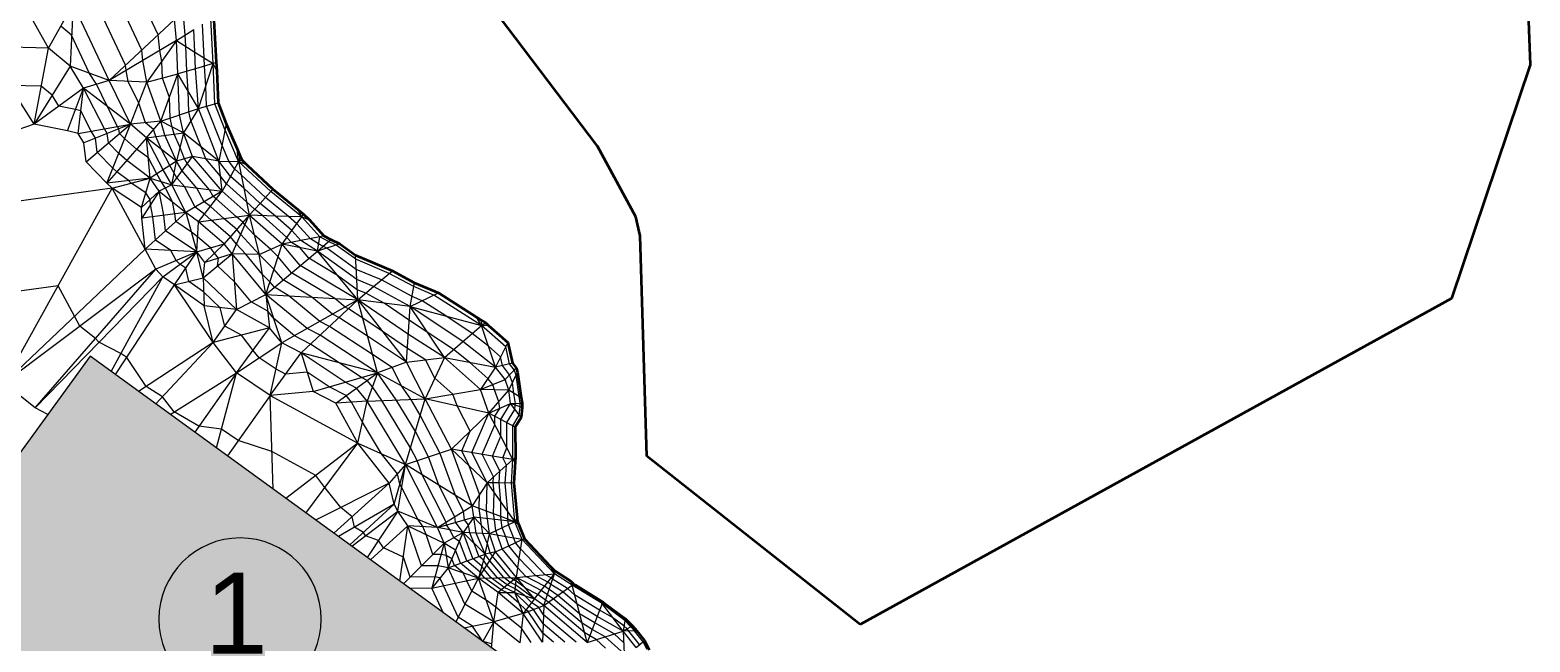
# Model space of a CAD drawing. Header units: millimetres. Extents: x -340184 to 563611, y -309449 to 515683.
# Drawn here: x -210780 to 10847, y 81265 to 171618 of the extents above; entities that cross this region are included whole.
import ezdxf

# ---------------------------------------------------------------- set-up
doc = ezdxf.new("R2010")
doc.units = ezdxf.units.MM
for name, color, linetype, lineweight in [('A-ANNO-NOTE', 131, 'Continuous', 9), ('A-DETL-GENF', 92, 'Continuous', 9), ('A-DETL-THIN', 151, 'Continuous', 9), ('C-TOPO', 7, 'Continuous', 9), ('C-TOPO-FOLD', 70, 'Continuous', 9), ('C-TOPO-MAJR', 7, 'Continuous', 35), ('C-TOPO-MINR', 7, 'Continuous', 9)]:
    doc.layers.add(name, color=color, linetype=linetype, lineweight=lineweight)
doc.styles.add('Arial', font='arial.ttf', dxfattribs={"height": 12000})

# ---------------------------------------------------------------- blocks, each defined once
blk = doc.blocks.new('tag ten be - tag ten be-1891504-BỐ TRÍ PHAO BÈ PA3')
at = {"layer": 'A-ANNO-NOTE'}
for start, end in [(360, 180), (180, 360)]:
    blk.add_arc((0, 0), 4, start, end, dxfattribs=at)

msp = doc.modelspace()

# ---------------------------------------------------------------- hatches: boundary and pattern name
at = {"layer": 'A-DETL-GENF'}
msp.add_hatch(color=8, dxfattribs=at).paths.add_polyline_path([(-152609, 30803), (-129097, 63164), (-144958, 74687), (-141431, 79541), (-201895, 123470), (-228933, 86256), (-155761, 33093)])

# ---------------------------------------------------------------- linework, layer by layer
at = {"layer": 'A-DETL-THIN'}
for p, q in [((-201895, 123470), (-228933, 86256)), ((-141431, 79541), (-201895, 123470))]:
    msp.add_line(p, q, dxfattribs=at)
at = {"layer": 'C-TOPO', "lineweight": 35}
for p, q in [((7247, 272826), (10847, 166469)), ((-126955, 154493), (-160165, 198349)), ((-183601, 173053), (-183287, 166855)), ((-183287, 166855), (-183179, 165610)), ((10847, 166469), (-769, 131954)), ((-183179, 165610), (-182992, 160857)), ((-182992, 160857), (-181775, 157755)), ((-181775, 157755), (-180177, 154056)), ((-180177, 154056), (-179749, 152991)), ((-179749, 152991), (-179459, 152428)), ((-121286, 144035), (-126955, 154493)), ((-179459, 152428), (-178687, 151674)), ((-178687, 151674), (-174878, 148116)), ((-174878, 148116), (-171219, 145118)), ((-171219, 145118), (-170387, 144421)), ((-170387, 144421), (-169500, 143577)), ((-169500, 143577), (-167357, 141210)), ((-120649, 141233), (-121286, 144035)), ((-167357, 141210), (-166332, 140675)), ((-166332, 140675), (-165011, 140048)), ((-165011, 140048), (-162680, 138361)), ((-119641, 108699), (-120649, 141233)), ((-162680, 138361), (-157226, 136081)), ((-157226, 136081), (-153973, 134313)), ((-153973, 134313), (-150423, 132815)), ((-150423, 132815), (-144786, 129246)), ((-769, 131954), (-88114, 83844)), ((-144786, 129246), (-144103, 128784)), ((-144103, 128784), (-143411, 128396)), ((-143411, 128396), (-143059, 127991)), ((-143059, 127991), (-140201, 125465)), ((-140201, 125465), (-139513, 122452)), ((-139513, 122452), (-138956, 121724)), ((-138956, 121724), (-138740, 121097)), ((-138740, 121097), (-138186, 117312)), ((-138084, 115878), (-138228, 114396)), ((-138186, 117312), (-138076, 116517)), ((-138076, 116517), (-138084, 115878)), ((-138228, 114396), (-139079, 112996)), ((-139079, 112996), (-139068, 108515)), ((-88114, 83844), (-119641, 108699)), ((-139085, 107848), (-139300, 104708)), ((-139068, 108515), (-139085, 107848)), ((-139300, 104708), (-138819, 99562)), ((-138819, 99562), (-138794, 99285)), ((-138794, 99285), (-138687, 98883)), ((-138687, 98883), (-138565, 98574)), ((-138565, 98574), (-137725, 96480)), ((-137725, 96480), (-133909, 92448)), ((-133909, 92448), (-133223, 91753)), ((-133223, 91753), (-130865, 90237)), ((-130865, 90237), (-130543, 89916)), ((-130543, 89916), (-130250, 89707)), ((-130250, 89707), (-126032, 87116)), ((-126032, 87116), (-122866, 84749)), ((-122866, 84749), (-121761, 83658)), ((-121761, 83658), (-121144, 82902)), ((-121144, 82902), (-120001, 81465)), ((-120001, 81465), (-119284, 80101))]:
    msp.add_line(p, q, dxfattribs=at)
at = {"layer": 'C-TOPO'}
for p, q in [((-208035, 168928), (-204421, 175460)), ((-204421, 175460), (-204869, 166262)), ((-189415, 173152), (-199076, 164174)), ((-189117, 170078), (-186582, 171689)), ((-210187, 157730), (-217424, 169164)), ((-208035, 168928), (-217424, 169164)), ((-210187, 157730), (-208035, 168928)), ((-189117, 170078), (-199076, 164174)), ((-189117, 170078), (-193506, 163895)), ((-189117, 170078), (-186414, 168369)), ((-204869, 166262), (-210187, 157730)), ((-199076, 164174), (-204869, 166262)), ((-199076, 164174), (-202851, 163050)), ((-193506, 163895), (-199076, 164174)), ((-193506, 163895), (-188917, 165153)), ((-191468, 158141), (-188917, 165153)), ((-186314, 165906), (-188917, 165153)), ((-185903, 160020), (-188917, 165153)), ((-202851, 163050), (-210187, 157730)), ((-205242, 156748), (-202851, 163050)), ((-203678, 156362), (-202851, 163050)), ((-195913, 157720), (-202851, 163050)), ((-195913, 157720), (-193506, 163895)), ((-191468, 158141), (-185903, 160020)), ((-185903, 160020), (-188120, 156453)), ((-203678, 156362), (-195913, 157720)), ((-195913, 157720), (-202813, 154946)), ((-202480, 152179), (-195913, 157720)), ((-199409, 149024), (-195913, 157720)), ((-191468, 158141), (-195913, 157720)), ((-193568, 155704), (-191468, 158141)), ((-188120, 156453), (-191468, 158141)), ((-193568, 155704), (-199409, 149024)), ((-193568, 155704), (-188120, 156453)), ((-193002, 149743), (-193568, 155704)), ((-189158, 152255), (-193568, 155704)), ((-188120, 156453), (-189158, 152255)), ((-182860, 152264), (-188120, 156453)), ((-189842, 148756), (-186767, 152934)), ((-186767, 152934), (-189158, 152255)), ((-182860, 152264), (-186767, 152934)), ((-189158, 152255), (-193002, 149743)), ((-189842, 148756), (-189158, 152255)), ((-182374, 147810), (-182860, 152264)), ((-193002, 149743), (-199409, 149024)), ((-198660, 148275), (-193002, 149743)), ((-194328, 145390), (-193002, 149743)), ((-193002, 149743), (-189842, 148756)), ((-189842, 148756), (-191682, 147828)), ((-189842, 148756), (-182374, 147810)), ((-181167, 150013), (-182374, 147810)), ((-198660, 148275), (-226104, 144414)), ((-214605, 119455), (-198660, 148275)), ((-193756, 139259), (-198660, 148275)), ((-194328, 145390), (-191682, 147828)), ((-191682, 147828), (-194247, 143848)), ((-191682, 147828), (-187733, 144684)), ((-182374, 147810), (-187733, 144684)), ((-185888, 143289), (-182374, 147810)), ((-179173, 148252), (-178388, 144289)), ((-187733, 144684), (-194247, 143848)), ((-193756, 139259), (-187733, 144684)), ((-187733, 144684), (-186137, 138881)), ((-185888, 143289), (-178388, 144289)), ((-178388, 144289), (-182074, 140036)), ((-180906, 138571), (-178388, 144289)), ((-178388, 144289), (-176792, 146028)), ((-178388, 144289), (-176897, 138477)), ((-174506, 144155), (-178388, 144289)), ((-186137, 138881), (-185888, 143289)), ((-173540, 139984), (-172082, 142002)), ((-186137, 138881), (-182074, 140036)), ((-184961, 137315), (-182074, 140036)), ((-176897, 138477), (-173540, 139984)), ((-175927, 132588), (-173540, 139984)), ((-170743, 140523), (-173540, 139984)), ((-168323, 138989), (-173540, 139984)), ((-193756, 139259), (-214605, 119455)), ((-186137, 138881), (-193756, 139259)), ((-186137, 138881), (-192189, 136307)), ((-191154, 135189), (-186137, 138881)), ((-189419, 133985), (-186137, 138881)), ((-185214, 135006), (-186137, 138881)), ((-185214, 135006), (-180906, 138571)), ((-180906, 138571), (-184961, 137315)), ((-180906, 138571), (-180265, 130349)), ((-176897, 138477), (-180906, 138571)), ((-175927, 132588), (-176897, 138477)), ((-175927, 132588), (-168323, 138989)), ((-162340, 131782), (-168323, 138989)), ((-192189, 136307), (-214605, 119455)), ((-210020, 115824), (-192189, 136307)), ((-191154, 135189), (-210020, 115824)), ((-198785, 121211), (-191154, 135189)), ((-198129, 120735), (-189419, 133985)), ((-189419, 133985), (-185214, 135006)), ((-183709, 125487), (-189419, 133985)), ((-185214, 135006), (-185064, 130898)), ((-162340, 131782), (-162494, 134773)), ((-162340, 131782), (-160015, 133736)), ((-180265, 130349), (-185064, 130898)), ((-180265, 130349), (-175927, 132588)), ((-175927, 132588), (-175393, 127637)), ((-173549, 125427), (-175927, 132588)), ((-175927, 132588), (-162340, 131782)), ((-162340, 131782), (-173549, 125427)), ((-170713, 123938), (-162340, 131782)), ((-159440, 121006), (-162340, 131782)), ((-154593, 130790), (-162340, 131782)), ((-162340, 131782), (-155143, 122557)), ((-155143, 122557), (-154593, 130790)), ((-149556, 123256), (-154593, 130790)), ((-183709, 125487), (-180265, 130349)), ((-175393, 127637), (-183709, 125487)), ((-180269, 120986), (-175393, 127637)), ((-183709, 125487), (-194739, 118271)), ((-192202, 116429), (-183709, 125487)), ((-180269, 120986), (-173549, 125427)), ((-175299, 117653), (-173549, 125427)), ((-149556, 123256), (-146814, 125636)), ((-175299, 117653), (-170713, 123938)), ((-159440, 121006), (-170713, 123938)), ((-170713, 123938), (-168962, 118262)), ((-155143, 122557), (-159440, 121006)), ((-155143, 122557), (-149556, 123256)), ((-149556, 123256), (-152384, 117185)), ((-149556, 123256), (-141988, 121825)), ((-190063, 114874), (-180269, 120986)), ((-180269, 120986), (-186437, 112240)), ((-183226, 109907), (-180269, 120986)), ((-168962, 118262), (-159440, 121006)), ((-165609, 116521), (-159440, 121006)), ((-159440, 121006), (-160953, 116831)), ((-152384, 117185), (-159440, 121006)), ((-141988, 121825), (-144240, 118542)), ((-144240, 118542), (-140595, 120006)), ((-175299, 117653), (-181609, 108732)), ((-174861, 103831), (-175299, 117653)), ((-175299, 117653), (-162362, 110642)), ((-152384, 117185), (-144240, 118542)), ((-140055, 118439), (-144240, 118542)), ((-142966, 115053), (-140055, 118439)), ((-160953, 116831), (-165609, 116521)), ((-162362, 110642), (-160953, 116831)), ((-160953, 116831), (-152384, 117185)), ((-155284, 107485), (-152384, 117185)), ((-142966, 115053), (-152384, 117185)), ((-142966, 115053), (-139780, 116452)), ((-148510, 109741), (-142966, 115053)), ((-141193, 111629), (-142966, 115053)), ((-141199, 114118), (-142966, 115053)), ((-162362, 110642), (-172983, 102465)), ((-170009, 100304), (-162362, 110642)), ((-162362, 110642), (-155284, 107485)), ((-155284, 107485), (-148510, 109741)), ((-148510, 109741), (-143256, 104782)), ((-142450, 108716), (-148510, 109741)), ((-155284, 107485), (-157688, 104721)), ((-156972, 101624), (-155284, 107485)), ((-156429, 100584), (-155284, 107485)), ((-145447, 101348), (-155284, 107485)), ((-143256, 104782), (-141338, 106493)), ((-157688, 104721), (-168587, 99271)), ((-157688, 104721), (-165901, 97319)), ((-143256, 104782), (-145447, 101348)), ((-141458, 104749), (-143256, 104782)), ((-143256, 104782), (-141190, 101889)), ((-156972, 101624), (-165218, 96823)), ((-163519, 95589), (-156972, 101624)), ((-163248, 95392), (-156429, 100584)), ((-156429, 100584), (-160947, 93720)), ((-150571, 98176), (-156429, 100584)), ((-150571, 98176), (-145447, 101348)), ((-141232, 99781), (-145447, 101348)), ((-160494, 93391), (-154947, 98418)), ((-156131, 90221), (-154947, 98418)), ((-150571, 98176), (-154947, 98418)), ((-154947, 98418), (-149563, 95841)), ((-150571, 98176), (-145221, 99690)), ((-146785, 97406), (-150571, 98176)), ((-145221, 99690), (-146785, 97406)), ((-142884, 97245), (-145221, 99690)), ((-141157, 99228), (-145221, 99690)), ((-141005, 98121), (-142884, 97245)), ((-155602, 89837), (-149563, 95841)), ((-149563, 95841), (-151428, 89219)), ((-146785, 97406), (-149563, 95841)), ((-149563, 95841), (-148989, 92226)), ((-148989, 92226), (-146785, 97406)), ((-143531, 94249), (-146785, 97406)), ((-142884, 97245), (-146785, 97406)), ((-143531, 94249), (-142884, 97245)), ((-140479, 96812), (-142884, 97245)), ((-142021, 94559), (-140047, 95469)), ((-148989, 92226), (-143531, 94249)), ((-144533, 90683), (-142021, 94559)), ((-143531, 94249), (-144533, 90683)), ((-142021, 94559), (-143531, 94249)), ((-138908, 90807), (-138491, 93593)), ((-148989, 92226), (-151428, 89219)), ((-144533, 90683), (-148989, 92226)), ((-138908, 90807), (-136106, 91073)), ((-151428, 89219), (-144533, 90683)), ((-147862, 84214), (-144533, 90683)), ((-144533, 90683), (-138908, 90807)), ((-142269, 84237), (-144533, 90683)), ((-138908, 90807), (-141617, 88571)), ((-139144, 88569), (-138908, 90807)), ((-136246, 87649), (-138908, 90807)), ((-136246, 87649), (-134285, 90109)), ((-134853, 86647), (-133820, 89774)), ((-134853, 86647), (-132074, 88651)), ((-142269, 84237), (-141617, 88571)), ((-141617, 88571), (-139144, 88569)), ((-139144, 88569), (-136246, 87649)), ((-137917, 85449), (-139144, 88569)), ((-136246, 87649), (-137917, 85449)), ((-137917, 85449), (-134853, 86647)), ((-134853, 86647), (-135081, 81232)), ((-128449, 81209), (-129939, 86839)), ((-146683, 83357), (-142269, 84237)), ((-142269, 84237), (-143872, 81314)), ((-142570, 80369), (-142269, 84237)), ((-137917, 85449), (-142269, 84237)), ((-137917, 85449), (-138393, 81123)), ((-126979, 85021), (-128449, 81209)), ((-128449, 81209), (-123139, 82862)), ((-123139, 82862), (-123011, 79497))]:
    msp.add_line(p, q, dxfattribs=at)
at = {"layer": 'C-TOPO-FOLD'}
for p, q in [((-186414, 168369), (-183711, 166659)), ((-183711, 166659), (-186314, 165906)), ((-185903, 160020), (-183711, 166659)), ((-183711, 166659), (-183287, 166855)), ((-183179, 165610), (-183711, 166659)), ((-185903, 160020), (-182992, 160857)), ((-181775, 157755), (-182860, 152264)), ((-179959, 152216), (-180177, 154056)), ((-179749, 152991), (-179959, 152216)), ((-182860, 152264), (-179959, 152216)), ((-179959, 152216), (-181167, 150013)), ((-179459, 152428), (-179959, 152216)), ((-178687, 151674), (-179959, 152216)), ((-179959, 152216), (-179173, 148252)), ((-176792, 146028), (-174878, 148116)), ((-170624, 144021), (-174506, 144155)), ((-170624, 144021), (-171219, 145118)), ((-170624, 144021), (-170387, 144421)), ((-172082, 142002), (-170624, 144021)), ((-170624, 144021), (-169500, 143577)), ((-167945, 141062), (-170743, 140523)), ((-168323, 138989), (-167945, 141062)), ((-168323, 138989), (-166332, 140675)), ((-165011, 140048), (-168323, 138989)), ((-167357, 141210), (-167945, 141062)), ((-162494, 134773), (-162680, 138361)), ((-160015, 133736), (-157226, 136081)), ((-154593, 130790), (-153973, 134313)), ((-154593, 130790), (-150423, 132815)), ((-154593, 130790), (-144072, 128016)), ((-144072, 128016), (-144786, 129246)), ((-144103, 128784), (-144072, 128016)), ((-146814, 125636), (-144072, 128016)), ((-143411, 128396), (-144072, 128016)), ((-141988, 121825), (-144072, 128016)), ((-143059, 127991), (-144072, 128016)), ((-140201, 125465), (-141988, 121825)), ((-139513, 122452), (-141988, 121825)), ((-138956, 121724), (-140595, 120006)), ((-140055, 118439), (-138740, 121097)), ((-138186, 117312), (-140055, 118439)), ((-139780, 116452), (-138076, 116517)), ((-138228, 114396), (-139780, 116452)), ((-138084, 115878), (-139780, 116452)), ((-139079, 112996), (-141199, 114118)), ((-139420, 108204), (-141193, 111629)), ((-139420, 108204), (-142450, 108716)), ((-141338, 106493), (-139420, 108204)), ((-139420, 108204), (-139068, 108515)), ((-139085, 107848), (-139420, 108204)), ((-139300, 104708), (-141458, 104749)), ((-139125, 98997), (-141232, 99781)), ((-141190, 101889), (-139125, 98997)), ((-139125, 98997), (-141157, 99228)), ((-139125, 98997), (-141005, 98121)), ((-139125, 98997), (-138819, 99562)), ((-138794, 99285), (-139125, 98997)), ((-138565, 98574), (-139125, 98997)), ((-139125, 98997), (-138687, 98883)), ((-138074, 96379), (-140479, 96812)), ((-140047, 95469), (-138074, 96379)), ((-138491, 93593), (-138074, 96379)), ((-138074, 96379), (-137725, 96480)), ((-136106, 91073), (-133304, 91338)), ((-134285, 90109), (-133304, 91338)), ((-133304, 91338), (-133909, 92448)), ((-133820, 89774), (-133304, 91338)), ((-133223, 91753), (-133304, 91338)), ((-132074, 88651), (-130684, 89653)), ((-130684, 89653), (-130865, 90237)), ((-130684, 89653), (-130543, 89916)), ((-130684, 89653), (-130250, 89707)), ((-129939, 86839), (-130684, 89653)), ((-126245, 86927), (-126979, 85021)), ((-126032, 87116), (-126245, 86927)), ((-123139, 82862), (-126245, 86927)), ((-122866, 84749), (-123139, 82862)), ((-121761, 83658), (-123139, 82862)), ((-121144, 82902), (-123139, 82862)), ((-121235, 80467), (-120001, 81465))]:
    msp.add_line(p, q, dxfattribs=at)
at = {"layer": 'C-TOPO-MAJR', "lineweight": 9}
for p, q in [((-199076, 164174), (-204421, 175460)), ((-208035, 168928), (-210763, 173757)), ((-194245, 168663), (-196918, 174306)), ((-189117, 170078), (-189415, 173152)), ((-183711, 166659), (-184048, 173301)), ((-186414, 168369), (-186582, 171689)), ((-204869, 166262), (-208035, 168928)), ((-194096, 167126), (-194245, 168663)), ((-188917, 165153), (-189117, 170078)), ((-202851, 163050), (-204869, 166262)), ((-193506, 163895), (-194096, 167126)), ((-186314, 165906), (-186414, 168369)), ((-183477, 160718), (-183711, 166659)), ((-195913, 157720), (-199076, 164174)), ((-188685, 159081), (-188917, 165153)), ((-185903, 160020), (-186314, 165906)), ((-199795, 157041), (-202851, 163050)), ((-191468, 158141), (-193506, 163895)), ((-182860, 152264), (-185903, 160020)), ((-181956, 156840), (-183477, 160718)), ((-210187, 157730), (-213856, 156429)), ((-205242, 156748), (-210187, 157730)), ((-193568, 155704), (-195913, 157720)), ((-190844, 156079), (-191468, 158141)), ((-188120, 156453), (-188685, 159081)), ((-203678, 156362), (-205242, 156748)), ((-202813, 154946), (-203678, 156362)), ((-199363, 156333), (-199795, 157041)), ((-199197, 154950), (-199363, 156333)), ((-191080, 150999), (-193568, 155704)), ((-189158, 152255), (-190844, 156079)), ((-186767, 152934), (-188120, 156453)), ((-179959, 152216), (-181956, 156840)), ((-202480, 152179), (-202813, 154946)), ((-197661, 153372), (-199197, 154950)), ((-196488, 152364), (-197661, 153372)), ((-182374, 147810), (-186767, 152934)), ((-199409, 149024), (-202480, 152179)), ((-193002, 149743), (-196488, 152364)), ((-189842, 148756), (-191080, 150999)), ((-188305, 150845), (-189158, 152255)), ((-186108, 148283), (-188305, 150845)), ((-181167, 150013), (-182860, 152264)), ((-175197, 147768), (-179959, 152216)), ((-198660, 148275), (-199409, 149024)), ((-191682, 147828), (-193002, 149743)), ((-187733, 144684), (-189842, 148756)), ((-179173, 148252), (-181167, 150013)), ((-194328, 145390), (-198660, 148275)), ((-190990, 144266), (-191682, 147828)), ((-185054, 146247), (-186108, 148283)), ((-178388, 144289), (-182374, 147810)), ((-176792, 146028), (-179173, 148252)), ((-170624, 144021), (-175197, 147768)), ((-194247, 143848), (-194328, 145390)), ((-190744, 141971), (-190990, 144266)), ((-185888, 143289), (-187733, 144684)), ((-184131, 145550), (-185054, 146247)), ((-182138, 143789), (-184131, 145550)), ((-173540, 139984), (-178388, 144289)), ((-174506, 144155), (-176792, 146028)), ((-172082, 142002), (-174506, 144155)), ((-193756, 139259), (-194247, 143848)), ((-186137, 138881), (-190744, 141971)), ((-182074, 140036), (-185888, 143289)), ((-180231, 142162), (-182138, 143789)), ((-179647, 141430), (-180231, 142162)), ((-170743, 140523), (-172082, 142002)), ((-167945, 141062), (-170624, 144021)), ((-180906, 138571), (-182074, 140036)), ((-176897, 138477), (-179647, 141430)), ((-170857, 136855), (-173540, 139984)), ((-168323, 138989), (-170743, 140523)), ((-166664, 140394), (-167945, 141062)), ((-165563, 139871), (-166664, 140394)), ((-162649, 137763), (-165563, 139871)), ((-192189, 136307), (-193756, 139259)), ((-184961, 137315), (-186137, 138881)), ((-175927, 132588), (-180906, 138571)), ((-174734, 136286), (-176897, 138477)), ((-162494, 134773), (-168323, 138989)), ((-157691, 135690), (-162649, 137763)), ((-191154, 135189), (-192189, 136307)), ((-185214, 135006), (-184961, 137315)), ((-173392, 134722), (-174734, 136286)), ((-162340, 131782), (-170857, 136855)), ((-154076, 133726), (-157691, 135690)), ((-189419, 133985), (-191154, 135189)), ((-185064, 130898), (-189419, 133985)), ((-180265, 130349), (-185214, 135006)), ((-169133, 132185), (-173392, 134722)), ((-160015, 133736), (-162494, 134773)), ((-154593, 130790), (-160015, 133736)), ((-151118, 132477), (-154076, 133726)), ((-183709, 125487), (-185064, 130898)), ((-169813, 127545), (-175927, 132588)), ((-166076, 129664), (-169133, 132185)), ((-154868, 126674), (-162340, 131782)), ((-146814, 125636), (-154593, 130790)), ((-144072, 128016), (-151118, 132477)), ((-175393, 127637), (-180265, 130349)), ((-165131, 129167), (-166076, 129664)), ((-160890, 126394), (-165131, 129167)), ((-173549, 125427), (-175393, 127637)), ((-167922, 126553), (-169813, 127545)), ((-159440, 121006), (-167922, 126553)), ((-155143, 122557), (-160890, 126394)), ((-149556, 123256), (-154868, 126674)), ((-140499, 124859), (-144072, 128016)), ((-180269, 120986), (-183709, 125487)), ((-170713, 123938), (-173549, 125427)), ((-141988, 121825), (-146814, 125636)), ((-139925, 122347), (-140499, 124859)), ((-164201, 119634), (-170713, 123938)), ((-152384, 117185), (-155143, 122557)), ((-144240, 118542), (-149556, 123256)), ((-139229, 121438), (-139925, 122347)), ((-175299, 117653), (-180269, 120986)), ((-156669, 117008), (-159440, 121006)), ((-140595, 120006), (-141988, 121825)), ((-140055, 118439), (-140595, 120006)), ((-138959, 120654), (-139229, 121438)), ((-138498, 117500), (-138959, 120654)), ((-210020, 115824), (-214605, 119455)), ((-168962, 118262), (-175299, 117653)), ((-165609, 116521), (-168962, 118262)), ((-162525, 118763), (-164201, 119634)), ((-160953, 116831), (-162525, 118763)), ((-142966, 115053), (-144240, 118542)), ((-139780, 116452), (-140055, 118439)), ((-138360, 116506), (-138498, 117500)), ((-208144, 114869), (-210020, 115824)), ((-162362, 110642), (-165609, 116521)), ((-155284, 107485), (-160953, 116831)), ((-153834, 112335), (-156669, 117008)), ((-148510, 109741), (-152384, 117185)), ((-141199, 114118), (-139780, 116452)), ((-138486, 114739), (-138366, 115974)), ((-138366, 115974), (-138360, 116506)), ((-145480, 109229), (-142966, 115053)), ((-141193, 111629), (-141199, 114118)), ((-139432, 113183), (-138486, 114739)), ((-139420, 108204), (-139432, 113183)), ((-151897, 108613), (-153834, 112335)), ((-142450, 108716), (-141193, 111629)), ((-157688, 104721), (-162362, 110642)), ((-150366, 104417), (-151897, 108613)), ((-145447, 101348), (-148510, 109741)), ((-143256, 104782), (-145480, 109229)), ((-141338, 106493), (-142450, 108716)), ((-150571, 98176), (-155284, 107485)), ((-141458, 104749), (-141338, 106493)), ((-139660, 104715), (-139420, 108204)), ((-156972, 101624), (-157688, 104721)), ((-148009, 99762), (-150366, 104417)), ((-143340, 100565), (-143256, 104782)), ((-141190, 101889), (-141458, 104749)), ((-139125, 98997), (-139660, 104715)), ((-156429, 100584), (-156972, 101624)), ((-154947, 98418), (-156429, 100584)), ((-147896, 98933), (-148009, 99762)), ((-145221, 99690), (-145447, 101348)), ((-143189, 99459), (-143340, 100565)), ((-141232, 99781), (-141190, 101889)), ((-141157, 99228), (-141232, 99781)), ((-152924, 92500), (-154947, 98418)), ((-149563, 95841), (-150571, 98176)), ((-146785, 97406), (-147896, 98933)), ((-144835, 97326), (-145221, 99690)), ((-142884, 97245), (-143189, 99459)), ((-141005, 98121), (-141157, 99228)), ((-140479, 96812), (-141005, 98121)), ((-138074, 96379), (-139125, 98997)), ((-147887, 94816), (-149563, 95841)), ((-145351, 93574), (-146785, 97406)), ((-143531, 94249), (-144835, 97326)), ((-142021, 94559), (-142884, 97245)), ((-140047, 95469), (-140479, 96812)), ((-138491, 93593), (-140047, 95469)), ((-133304, 91338), (-138074, 96379)), ((-147170, 92900), (-147887, 94816)), ((-144032, 92466), (-145351, 93574)), ((-142858, 93267), (-143531, 94249)), ((-140783, 90766), (-142858, 93267)), ((-138908, 90807), (-142021, 94559)), ((-136106, 91073), (-138491, 93593)), ((-150496, 92530), (-152924, 92500)), ((-148989, 92226), (-150496, 92530)), ((-147981, 89951), (-148989, 92226)), ((-144533, 90683), (-147170, 92900)), ((-143695, 91975), (-144032, 92466)), ((-142658, 90724), (-143695, 91975)), ((-134285, 90109), (-136106, 91073)), ((-130684, 89653), (-133304, 91338)), ((-151428, 89219), (-154695, 89178)), ((-149692, 85543), (-151428, 89219)), ((-146511, 86840), (-147981, 89951)), ((-141617, 88571), (-144533, 90683)), ((-140714, 89317), (-142658, 90724)), ((-139811, 90062), (-140783, 90766)), ((-139144, 88569), (-140714, 89317)), ((-139026, 89688), (-139811, 90062)), ((-136246, 87649), (-139026, 89688)), ((-135265, 88879), (-138908, 90807)), ((-134337, 88211), (-135265, 88879)), ((-133820, 89774), (-134285, 90109)), ((-132074, 88651), (-133820, 89774)), ((-129939, 86839), (-132074, 88651)), ((-126245, 86927), (-130684, 89653)), ((-142269, 84237), (-146511, 86840)), ((-137917, 85449), (-141617, 88571)), ((-137082, 86549), (-139144, 88569)), ((-136385, 86048), (-137082, 86549)), ((-134853, 86647), (-136246, 87649)), ((-128449, 81209), (-134853, 86647)), ((-133464, 87649), (-134337, 88211)), ((-129194, 84024), (-133464, 87649)), ((-126979, 85021), (-129939, 86839)), ((-122912, 84435), (-126245, 86927)), ((-138393, 81123), (-142269, 84237)), ((-135081, 81232), (-137917, 85449)), ((-134967, 83939), (-136385, 86048)), ((-123139, 82862), (-126979, 85021)), ((-121990, 83525), (-122912, 84435)), ((-131765, 81220), (-134967, 83939)), ((-127714, 83115), (-129194, 84024)), ((-125794, 82036), (-127714, 83115)), ((-123011, 79497), (-125794, 82036)), ((-121235, 80467), (-123139, 82862)), ((-121476, 82896), (-121990, 83525)), ((-120207, 81299), (-121476, 82896)), ((-119609, 80162), (-120207, 81299))]:
    msp.add_line(p, q, dxfattribs=at)
at = {"layer": 'C-TOPO-MINR'}
for p, q in [((-196661, 166418), (-200669, 174883)), ((-191830, 170907), (-193166, 173729)), ((-187850, 170884), (-188073, 173189)), ((-204645, 170861), (-206228, 172194)), ((-201972, 165218), (-204645, 170861)), ((-191607, 168602), (-191830, 170907)), ((-187765, 169223), (-187850, 170884)), ((-185062, 167514), (-185315, 172495)), ((-191311, 166987), (-191607, 168602)), ((-187615, 165529), (-187765, 169223)), ((-196586, 165650), (-196661, 166418)), ((-191211, 164524), (-191311, 166987)), ((-185012, 166282), (-185062, 167514)), ((-184807, 163339), (-185012, 166282)), ((-200964, 163612), (-201972, 165218)), ((-196291, 164034), (-196586, 165650)), ((-194709, 160808), (-196291, 164034)), ((-190192, 161647), (-191211, 164524)), ((-187410, 162586), (-187615, 165529)), ((-209111, 163329), (-213806, 163447)), ((-207528, 161996), (-209111, 163329)), ((-206519, 160390), (-207528, 161996)), ((-199382, 160385), (-200964, 163612)), ((-187294, 159550), (-187410, 162586)), ((-184690, 160369), (-184807, 163339)), ((-204047, 159899), (-206519, 160390)), ((-203265, 159706), (-204047, 159899)), ((-201737, 156702), (-203265, 159706)), ((-197854, 157381), (-199382, 160385)), ((-193690, 157931), (-194709, 160808)), ((-190077, 158611), (-190192, 161647)), ((-182408, 154552), (-184690, 160369)), ((-197638, 157027), (-197854, 157381)), ((-192518, 156923), (-193690, 157931)), ((-189794, 157297), (-190077, 158611)), ((-187012, 158236), (-187294, 159550)), ((-185490, 154359), (-187012, 158236)), ((-201088, 155640), (-201737, 156702)), ((-200838, 153564), (-201088, 155640)), ((-197555, 156335), (-197638, 157027)), ((-196787, 155546), (-197555, 156335)), ((-195028, 154034), (-196787, 155546)), ((-192206, 155892), (-192518, 156923)), ((-191363, 153980), (-192206, 155892)), ((-189482, 156266), (-189794, 157297)), ((-188639, 154354), (-189482, 156266)), ((-198535, 151198), (-200838, 153564)), ((-193285, 152724), (-195028, 154034)), ((-190119, 151627), (-191363, 153980)), ((-187963, 152594), (-188639, 154354)), ((-184814, 152599), (-185490, 154359)), ((-181410, 152240), (-182408, 154552)), ((-197949, 150694), (-198535, 151198)), ((-192041, 150371), (-193285, 152724)), ((-189500, 150506), (-190119, 151627)), ((-187536, 151889), (-187963, 152594)), ((-184241, 148047), (-187536, 151889)), ((-182617, 150037), (-184814, 152599)), ((-180563, 151115), (-181410, 152240)), ((-179566, 150234), (-180563, 151115)), ((-196206, 149383), (-197949, 150694)), ((-195831, 149009), (-196206, 149383)), ((-193665, 147566), (-195831, 149009)), ((-191422, 149249), (-192041, 150371)), ((-190762, 148292), (-191422, 149249)), ((-189073, 149801), (-189500, 150506)), ((-187975, 148520), (-189073, 149801)), ((-186393, 145465), (-187975, 148520)), ((-181770, 148912), (-182617, 150037)), ((-178780, 146271), (-181770, 148912)), ((-175995, 146898), (-179566, 150234)), ((-193005, 146609), (-193665, 147566)), ((-192964, 145838), (-193005, 146609)), ((-189707, 146256), (-190762, 148292)), ((-183714, 147028), (-184241, 148047)), ((-183253, 146680), (-183714, 147028)), ((-180263, 144039), (-183253, 146680)), ((-172565, 144088), (-175995, 146898)), ((-192618, 144057), (-192964, 145838)), ((-192250, 140615), (-192618, 144057)), ((-189361, 144475), (-189707, 146256)), ((-189239, 143328), (-189361, 144475)), ((-185010, 144419), (-186393, 145465)), ((-184013, 143539), (-185010, 144419)), ((-177590, 145158), (-178780, 146271)), ((-176447, 144222), (-177590, 145158)), ((-172811, 140993), (-176447, 144222)), ((-171353, 143012), (-172565, 144088)), ((-186935, 141783), (-189239, 143328)), ((-181152, 141099), (-184013, 143539)), ((-179309, 143225), (-180263, 144039)), ((-179017, 142859), (-179309, 143225)), ((-177642, 141383), (-179017, 142859)), ((-169344, 140793), (-171353, 143012)), ((-189947, 139070), (-192250, 140615)), ((-186013, 141085), (-186935, 141783)), ((-184105, 139459), (-186013, 141085)), ((-180277, 140000), (-181152, 141099)), ((-178902, 138524), (-180277, 140000)), ((-175219, 139230), (-177642, 141383)), ((-172141, 140253), (-172811, 140993)), ((-170931, 139486), (-172141, 140253)), ((-168134, 140026), (-169344, 140793)), ((-167493, 139691), (-168134, 140026)), ((-166943, 139430), (-167493, 139691)), ((-189163, 137594), (-189947, 139070)), ((-188646, 137035), (-189163, 137594)), ((-183517, 138675), (-184105, 139459)), ((-182934, 137943), (-183517, 138675)), ((-183060, 136788), (-182934, 137943)), ((-176412, 135533), (-178902, 138524)), ((-174137, 138135), (-175219, 139230)), ((-172125, 135788), (-174137, 138135)), ((-169590, 137922), (-170931, 139486)), ((-165331, 135386), (-169590, 137922)), ((-162572, 136268), (-166943, 139430)), ((-187778, 136433), (-188646, 137035)), ((-187316, 134495), (-187778, 136433)), ((-180586, 134460), (-183060, 136788)), ((-175330, 134437), (-176412, 135533)), ((-165736, 131984), (-172125, 135788)), ((-162417, 133278), (-165331, 135386)), ((-158853, 134713), (-162572, 136268)), ((-206632, 133865), (-220355, 131934)), ((-204181, 129357), (-206632, 133865)), ((-185139, 132952), (-187316, 134495)), ((-178096, 131468), (-180586, 134460)), ((-174660, 133655), (-175330, 134437)), ((-172530, 132387), (-174660, 133655)), ((-161177, 132759), (-162417, 133278)), ((-154335, 132258), (-158853, 134713)), ((-182665, 130623), (-185139, 132952)), ((-175660, 130113), (-178096, 131468)), ((-167944, 128605), (-172530, 132387)), ((-164208, 130723), (-165736, 131984)), ((-158466, 131286), (-161177, 132759)), ((-154730, 128732), (-158466, 131286)), ((-152855, 131634), (-154335, 132258)), ((-149332, 129403), (-152855, 131634)), ((-203397, 127881), (-204181, 129357)), ((-181987, 127918), (-182665, 130623)), ((-174738, 129008), (-175660, 130113)), ((-171681, 126486), (-174738, 129008)), ((-166526, 127860), (-167944, 128605)), ((-163735, 130475), (-164208, 130723)), ((-161615, 129088), (-163735, 130475)), ((-158741, 127170), (-161615, 129088)), ((-152074, 127023), (-154730, 128732)), ((-145443, 126826), (-149332, 129403)), ((-201104, 126066), (-203397, 127881)), ((-179551, 126562), (-181987, 127918)), ((-177831, 124311), (-179551, 126562)), ((-169317, 125245), (-171681, 126486)), ((-160165, 123700), (-166526, 127860)), ((-155006, 124615), (-158741, 127170)), ((-148185, 124446), (-152074, 127023)), ((-143030, 124920), (-145443, 126826)), ((-200587, 125507), (-201104, 126066)), ((-197342, 123854), (-200587, 125507)), ((-176909, 123206), (-177831, 124311)), ((-165076, 122472), (-169317, 125245)), ((-152350, 122907), (-155006, 124615)), ((-145772, 122541), (-148185, 124446)), ((-141243, 123342), (-143030, 124920)), ((-196474, 123252), (-197342, 123854)), ((-193619, 119004), (-196474, 123252)), ((-174424, 121540), (-176909, 123206)), ((-161820, 120320), (-165076, 122472)), ((-157292, 121781), (-160165, 123700)), ((-150970, 120221), (-152350, 122907)), ((-143114, 120183), (-145772, 122541)), ((-140957, 122086), (-141243, 123342)), ((-139912, 120722), (-140957, 122086)), ((-173006, 120795), (-174424, 121540)), ((-169837, 121100), (-173006, 120795)), ((-166582, 118948), (-169837, 121100)), ((-160982, 119885), (-161820, 120320)), ((-160196, 118918), (-160982, 119885)), ((-155912, 119095), (-157292, 121781)), ((-148312, 117864), (-150970, 120221)), ((-142417, 119274), (-143114, 120183)), ((-139507, 119547), (-139912, 120722)), ((-191219, 117477), (-193619, 119004)), ((-189500, 115226), (-191219, 117477)), ((-164067, 117642), (-166582, 118948)), ((-163281, 116676), (-164067, 117642)), ((-158811, 116919), (-160196, 118918)), ((-154526, 117096), (-155912, 119095)), ((-147675, 116119), (-148312, 117864)), ((-142148, 118491), (-142417, 119274)), ((-141511, 116746), (-142148, 118491)), ((-139276, 117969), (-139507, 119547)), ((-139070, 116479), (-139276, 117969)), ((-161657, 113736), (-163281, 116676)), ((-154559, 109910), (-158811, 116919)), ((-153109, 114760), (-154526, 117096)), ((-145738, 112397), (-147675, 116119)), ((-142083, 114586), (-141373, 115752)), ((-141373, 115752), (-141511, 116746)), ((-140316, 113651), (-139133, 115595)), ((-139133, 115595), (-139073, 116213)), ((-139073, 116213), (-139070, 116479)), ((-185812, 113127), (-189500, 115226)), ((-182489, 112667), (-185812, 113127)), ((-158823, 109064), (-161657, 113736)), ((-150204, 109177), (-153109, 114760)), ((-143965, 108973), (-142080, 113341)), ((-142080, 113341), (-142083, 114586)), ((-140307, 109916), (-140316, 113651)), ((-180004, 111001), (-182489, 112667)), ((-175036, 109370), (-180004, 111001)), ((-146995, 109485), (-145738, 112397)), ((-168568, 105865), (-175036, 109370)), ((-156486, 106103), (-158823, 109064)), ((-153591, 108049), (-154559, 109910)), ((-147906, 102883), (-150204, 109177)), ((-145883, 107262), (-146995, 109485)), ((-142297, 105638), (-143965, 108973)), ((-140935, 108460), (-140307, 109916)), ((-152825, 105951), (-153591, 108049)), ((-144351, 103065), (-145883, 107262)), ((-140379, 107349), (-140935, 108460)), ((-140559, 104732), (-140379, 107349)), ((-167209, 104089), (-168568, 105865)), ((-156128, 104555), (-156486, 106103)), ((-155857, 104034), (-156128, 104555)), ((-149290, 98969), (-152825, 105951)), ((-142357, 104765), (-142297, 105638)), ((-142223, 103336), (-142357, 104765)), ((-140158, 100443), (-140559, 104732)), ((-164872, 101128), (-167209, 104089)), ((-153500, 99380), (-155857, 104034)), ((-146728, 100555), (-147906, 102883)), ((-144393, 100957), (-144351, 103065)), ((-142286, 100173), (-142223, 103336)), ((-163196, 99757), (-164872, 101128)), ((-162838, 98209), (-163196, 99757)), ((-146559, 99312), (-146728, 100555)), ((-144205, 99575), (-144393, 100957)), ((-142173, 99343), (-142286, 100173)), ((-140179, 99389), (-140158, 100443)), ((-161504, 97447), (-162838, 98209)), ((-152759, 98297), (-153500, 99380)), ((-152255, 97130), (-152759, 98297)), ((-149234, 98555), (-149290, 98969)), ((-148678, 97791), (-149234, 98555)), ((-148174, 96624), (-148678, 97791)), ((-146003, 98548), (-146559, 99312)), ((-145810, 97366), (-146003, 98548)), ((-144053, 98467), (-144205, 99575)), ((-143860, 97285), (-144053, 98467)), ((-141945, 97683), (-142173, 99343)), ((-141682, 97028), (-141945, 97683)), ((-140141, 99112), (-140179, 99389)), ((-140065, 98559), (-140141, 99112)), ((-139277, 96596), (-140065, 98559)), ((-161233, 96926), (-161504, 97447)), ((-159292, 96236), (-161233, 96926)), ((-158550, 95153), (-159292, 96236)), ((-151243, 94170), (-152255, 97130)), ((-147336, 96111), (-148174, 96624)), ((-146260, 93237), (-147336, 96111)), ((-145158, 95827), (-145810, 97366)), ((-144441, 93911), (-145158, 95827)), ((-143208, 95747), (-143860, 97285)), ((-142776, 94404), (-143208, 95747)), ((-141034, 95014), (-141682, 97028)), ((-139061, 95924), (-139277, 96596)), ((-138283, 94986), (-139061, 95924)), ((-155616, 93788), (-158550, 95153)), ((-154604, 90829), (-155616, 93788)), ((-150029, 94186), (-151243, 94170)), ((-149276, 94034), (-150029, 94186)), ((-148438, 93521), (-149276, 94034)), ((-148080, 92563), (-148438, 93521)), ((-144282, 91574), (-146260, 93237)), ((-143782, 93357), (-144441, 93911)), ((-143277, 92621), (-143782, 93357)), ((-142439, 93913), (-142776, 94404)), ((-139846, 90787), (-142439, 93913)), ((-138700, 92200), (-141034, 95014)), ((-134705, 91206), (-138283, 94986)), ((-150962, 90875), (-154604, 90829)), ((-150209, 90723), (-150962, 90875)), ((-146761, 91454), (-148080, 92563)), ((-146257, 90317), (-146761, 91454)), ((-144114, 91329), (-144282, 91574)), ((-143595, 90704), (-144114, 91329)), ((-141721, 90745), (-143277, 92621)), ((-137507, 90940), (-138700, 92200)), ((-134775, 89494), (-137507, 90940)), ((-133794, 90724), (-134705, 91206)), ((-149704, 89585), (-150209, 90723)), ((-147500, 84918), (-149704, 89585)), ((-145522, 88761), (-146257, 90317)), ((-143401, 87460), (-145522, 88761)), ((-141166, 88944), (-143595, 90704)), ((-140263, 89689), (-141721, 90745)), ((-140381, 88570), (-141166, 88944)), ((-139085, 89129), (-140263, 89689)), ((-139360, 90435), (-139846, 90787)), ((-138967, 90248), (-139360, 90435)), ((-137695, 88109), (-139085, 89129)), ((-137577, 89228), (-138967, 90248)), ((-135755, 88264), (-137577, 89228)), ((-134079, 88993), (-134775, 89494)), ((-132769, 88150), (-134079, 88993)), ((-133562, 90556), (-133794, 90724)), ((-131379, 89152), (-133562, 90556)), ((-130312, 88246), (-131379, 89152)), ((-141943, 86404), (-143401, 87460)), ((-138531, 87009), (-140381, 88570)), ((-137499, 85999), (-138531, 87009)), ((-136664, 87099), (-137695, 88109)), ((-135619, 86347), (-136664, 87099)), ((-134595, 87429), (-135755, 88264)), ((-134158, 87148), (-134595, 87429)), ((-128821, 82616), (-134158, 87148)), ((-129567, 85431), (-132769, 88150)), ((-126612, 85974), (-130312, 88246)), ((-145379, 83617), (-147500, 84918)), ((-140093, 84843), (-141943, 86404)), ((-138155, 83286), (-140093, 84843)), ((-137151, 85748), (-137499, 85999)), ((-135024, 82586), (-137151, 85748)), ((-134910, 85293), (-135619, 86347)), ((-130107, 81215), (-134910, 85293)), ((-127347, 84068), (-129567, 85431)), ((-124692, 84894), (-126612, 85974)), ((-123025, 83648), (-124692, 84894)), ((-143866, 81325), (-145379, 83617)), ((-136737, 81177), (-138155, 83286)), ((-133423, 81226), (-135024, 82586)), ((-128081, 82162), (-128821, 82616)), ((-127121, 81622), (-128081, 82162)), ((-124467, 82449), (-127347, 84068)), ((-123075, 81180), (-124467, 82449)), ((-122565, 83194), (-123025, 83648)), ((-122308, 82879), (-122565, 83194)), ((-120721, 80883), (-122308, 82879)), ((-142520, 81013), (-143866, 81325)), ((-125730, 80353), (-127121, 81622))]:
    msp.add_line(p, q, dxfattribs=at)

# ---------------------------------------------------------------- block references
at = {"layer": 'A-ANNO-NOTE', "xscale": 3000, "yscale": 3000, "zscale": 3000}
msp.add_blockref('tag ten be - tag ten be-1891504-BỐ TRÍ PHAO BÈ PA3', (-179738, 84621), dxfattribs=at)

# ---------------------------------------------------------------- texts
at = {"layer": 'A-ANNO-NOTE', "insert": (-184970, 91520), "char_height": 12000, "width": 11303.79, "attachment_point": 1, "style": 'Arial'}
msp.add_mtext('1', dxfattribs=at)

doc.saveas('drawing.dxf')
